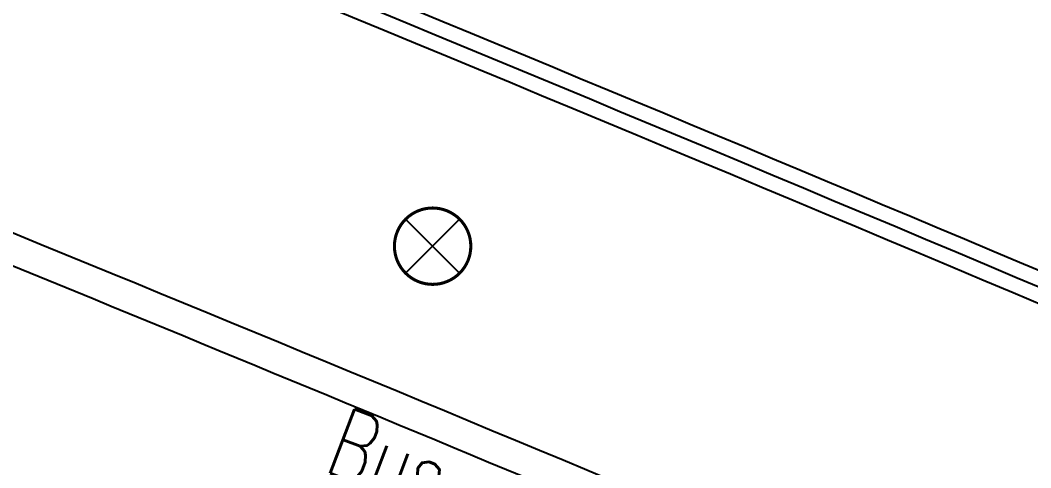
# Model space of a CAD drawing. Extents: x 23618587 to 48466785, y 42305484 to 86624613.
# Drawn here: x 24362717 to 24369333, y 43357153 to 43360084 of the extents above; entities that cross this region are included whole.
import ezdxf

# ---------------------------------------------------------------- set-up
doc = ezdxf.new("R2010")
doc.units = 0
doc.header["$MEASUREMENT"] = 0
doc.layers.get('0').update_dxf_attribs({"linetype": 'CONTINUOUS'})
for name, color, linetype in [('AC-W', 7, 'CONTINUOUS'), ('楼控', 1, 'CONTINUOUS'), ('设备-照明', 3, 'CONTINUOUS')]:
    doc.layers.add(name, color=color, linetype=linetype)
doc.styles.add('DFHZ', font='romans.shx', dxfattribs={"width": 0.7, "bigfont": 'dfhz.shx'})
doc.styles.add('IDQSTYLE', font='simplex.shx', dxfattribs={"width": 0.7, "bigfont": 'hzfs1.shx'})

# ---------------------------------------------------------------- blocks, each defined once
blk = doc.blocks.new('HC001494')
at = {"color": 0, "linetype": 'Continuous'}
for p, q in [((-1.768, 1.768), (1.768, -1.768)), ((1.768, 1.768), (-1.768, -1.768))]:
    blk.add_line(p, q, dxfattribs=at)
at = {"color": 0, "linetype": 'Continuous', "const_width": 0.2}
blk.add_lwpolyline([(1.768, -1.768, 0.198912), (2.5, 0, 0.198912), (1.768, 1.768, 0.198912), (0, 2.5, 0.198912), (-1.768, 1.768, 0.198912), (-2.5, 0, 0.198912), (-1.768, -1.768, 0.198912), (0, -2.5, 0.198912)], format="xyb", close=True, dxfattribs=at)
at = {"color": 0, "style": 'IDQSTYLE', "width": 0.7}
blk.add_attdef('PSFHATT', (4.5, -2.5), '', height=2.5, dxfattribs=at)

msp = doc.modelspace()

# ---------------------------------------------------------------- linework, layer by layer
at = {"layer": 'AC-W', "color": 7, "ltscale": 300}
for centre, radius, start, end in [((24189221.26409, 43293340.65083), 200000, 4.560471461, 29.6000000034), ((24189221.26409, 43293340.65083), 196000, 18.7775437664, 29.0000337956), ((24148685.34615, 42835267.72991), 567722.67138, 66.5260012819, 69.3279804304), ((24162246.90911, 42870268.06754), 513099.72014, 62.6224147924, 75.1443656534)]:
    msp.add_arc(centre, radius, start, end, dxfattribs=at)
at = {"layer": 'AC-W', "color": 7}
for centre, radius, start, end in [((24189221.26409, 43293340.65083), 199900, 18.8354385288, 29.6000000034), ((24148685.34615, 42835267.72991), 567822.67138, 66.8075794562, 69.3229354503), ((24148759.7883, 42835660.74182), 530172.67138, 79.4743453433, 79.4743453433), ((24148766.30591, 42835659.45113), 530172.67138, 78.1227654299, 78.1227654299), ((24148779.34207, 42835656.52904), 530172.67138, 76.2090487924, 76.2090487924), ((24148685.34615, 42835267.72991), 567622.67138, 66.7997511767, 68.2411710536), ((24148685.34615, 42835267.72991), 565472.67138, 66.8927523705, 67.9826562671), ((24148685.34615, 42835267.72991), 565272.67138, 67.1564759426, 67.9826461811), ((24148685.34615, 42835267.72991), 565272.67138, 67.1564759426, 67.9826461798)]:
    msp.add_arc(centre, radius, start, end, dxfattribs=at)

# ---------------------------------------------------------------- block references
at = {"layer": '设备-照明', "color": 3, "xscale": 100, "yscale": 100, "zscale": 100}
msp.add_blockref('HC001494', (24365416.96405, 43358604.13681), dxfattribs=at)

# ---------------------------------------------------------------- texts
at = {"layer": '楼控', "style": 'DFHZ', "width": 0.7}
msp.add_text('Bus', height=448, rotation=339.2104816, dxfattribs=at).set_placement((24364696.85597, 43357136.75772))

doc.saveas('drawing.dxf')
